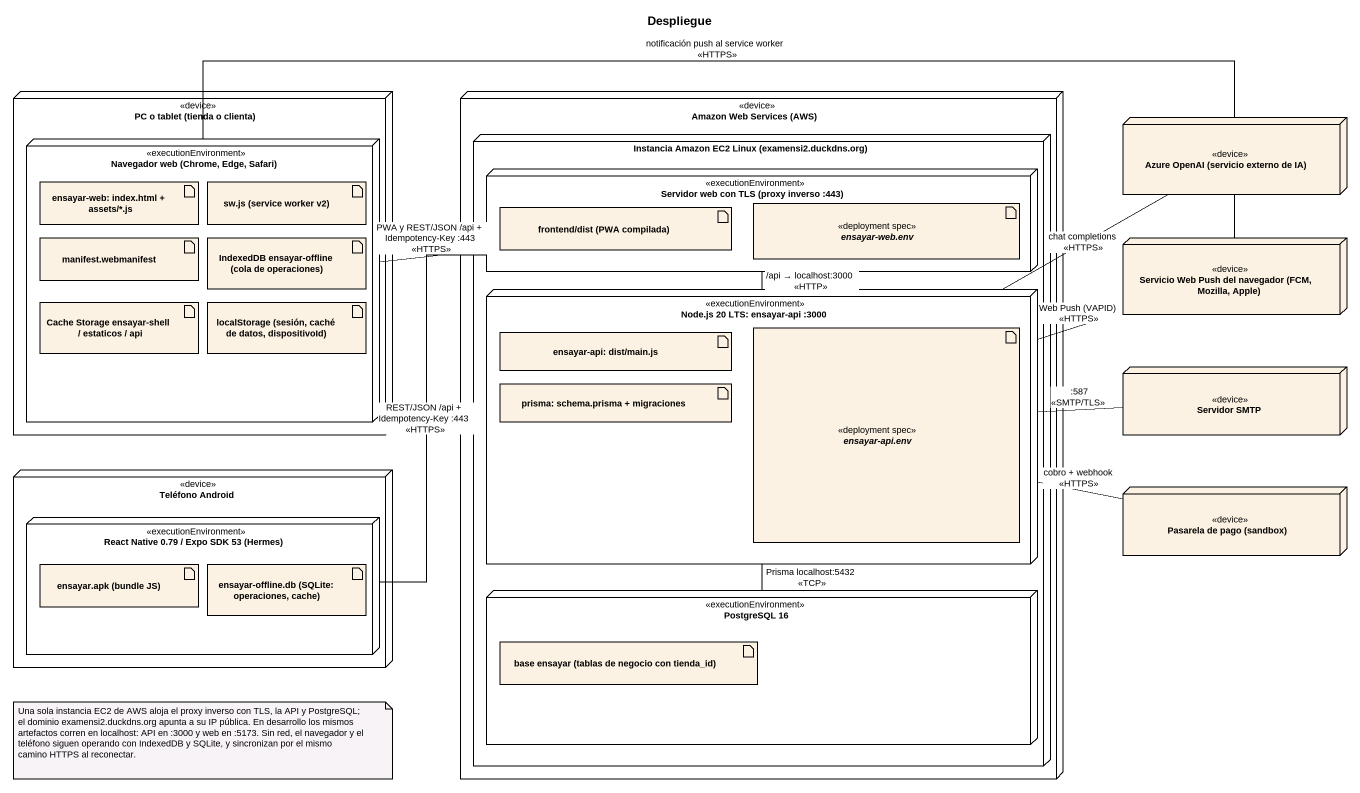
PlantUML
@startuml
title Despliegue
node "PC o tablet (tienda o clienta)" as PC_o_tablet_tienda_o_clienta <<device>> {
  node "Navegador web (Chrome, Edge, Safari)" as Navegador_web_Chrome_Edge <<executionEnvironment>> {
    artifact "ensayar-web: index.html + assets/*.js" as ensayar_web_index_html
    artifact "sw.js (service worker v2)" as sw_js_service_worker_v2
    artifact "manifest.webmanifest" as manifest_webmanifest
    artifact "IndexedDB ensayar-offline (cola de operaciones)" as IndexedDB_ensayar_offline
    artifact "Cache Storage ensayar-shell / estaticos / api" as Cache_Storage_ensayar_shell
    artifact "localStorage (sesión, caché de datos, dispositivoId)" as localStorage_sesión_caché
  }
}
node "Amazon Web Services (AWS)" as Amazon_Web_Services_AWS <<device>> {
  node "Instancia Amazon EC2 Linux (examensi2.duckdns.org)" as Instancia_Amazon_EC2_Linux {
    node "Servidor web con TLS (proxy inverso :443)" as Servidor_web_con_TLS_proxy <<executionEnvironment>> {
      artifact "frontend/dist (PWA compilada)" as frontend_dist_PWA_compilada
      artifact "ensayar-web.env" as ensayar_web_env <<deployment spec>>
    }
    node "Node.js 20 LTS: ensayar-api :3000" as Node_js_20_LTS_ensayar_api <<executionEnvironment>> {
      artifact "ensayar-api.env" as ensayar_api_env <<deployment spec>>
      artifact "ensayar-api: dist/main.js" as ensayar_api_dist_main_js
      artifact "prisma: schema.prisma + migraciones" as prisma_schema_prisma
    }
    node "PostgreSQL 16" as PostgreSQL_16 <<executionEnvironment>> {
      artifact "base ensayar (tablas de negocio con tienda_id)" as base_ensayar_tablas_de
    }
  }
}
node "Azure OpenAI (servicio externo de IA)" as Azure_OpenAI_servicio <<device>>
node "Servicio Web Push del navegador (FCM, Mozilla, Apple)" as Servicio_Web_Push_del <<device>>
node "Servidor SMTP" as Servidor_SMTP <<device>>
node "Teléfono Android" as Teléfono_Android <<device>> {
  node "React Native 0.79 / Expo SDK 53 (Hermes)" as React_Native_0_79_Expo_SDK <<executionEnvironment>> {
    artifact "ensayar.apk (bundle JS)" as ensayar_apk_bundle_JS
    artifact "ensayar-offline.db (SQLite: operaciones, cache)" as ensayar_offline_db_SQLite
  }
}
node "Pasarela de pago (sandbox)" as Pasarela_de_pago_sandbox <<device>>
Navegador_web_Chrome_Edge -right- Servidor_web_con_TLS_proxy : PWA y REST/JSON /api + Idempotency-Key :443\n<<HTTPS>>
Servidor_web_con_TLS_proxy -- Node_js_20_LTS_ensayar_api : /api → localhost:3000\n<<HTTP>>
Servicio_Web_Push_del -left- Navegador_web_Chrome_Edge : notificación push al service worker\n<<HTTPS>>
Node_js_20_LTS_ensayar_api -right- Azure_OpenAI_servicio : chat completions\n<<HTTPS>>
Node_js_20_LTS_ensayar_api -right- Servicio_Web_Push_del : Web Push (VAPID)\n<<HTTPS>>
Node_js_20_LTS_ensayar_api -right- Servidor_SMTP : :587\n<<SMTP/TLS>>
Node_js_20_LTS_ensayar_api -right- Pasarela_de_pago_sandbox : cobro + webhook\n<<HTTPS>>
Node_js_20_LTS_ensayar_api -- PostgreSQL_16 : Prisma localhost:5432\n<<TCP>>
React_Native_0_79_Expo_SDK -up- Servidor_web_con_TLS_proxy : REST/JSON /api + Idempotency-Key :443\n<<HTTPS>>
note as N1
  Una sola instancia EC2 de AWS aloja el proxy inverso con TLS, la API y PostgreSQL; el dominio examensi2.duckdns.org apunta a su IP pública. En desarrollo los mismos artefactos corren en localhost: API en :3000 y web en :5173. Sin red, el navegador y el teléfono siguen operando con IndexedDB y SQLite, y sincronizan por el mismo camino HTTPS al reconectar.
end note
@enduml
